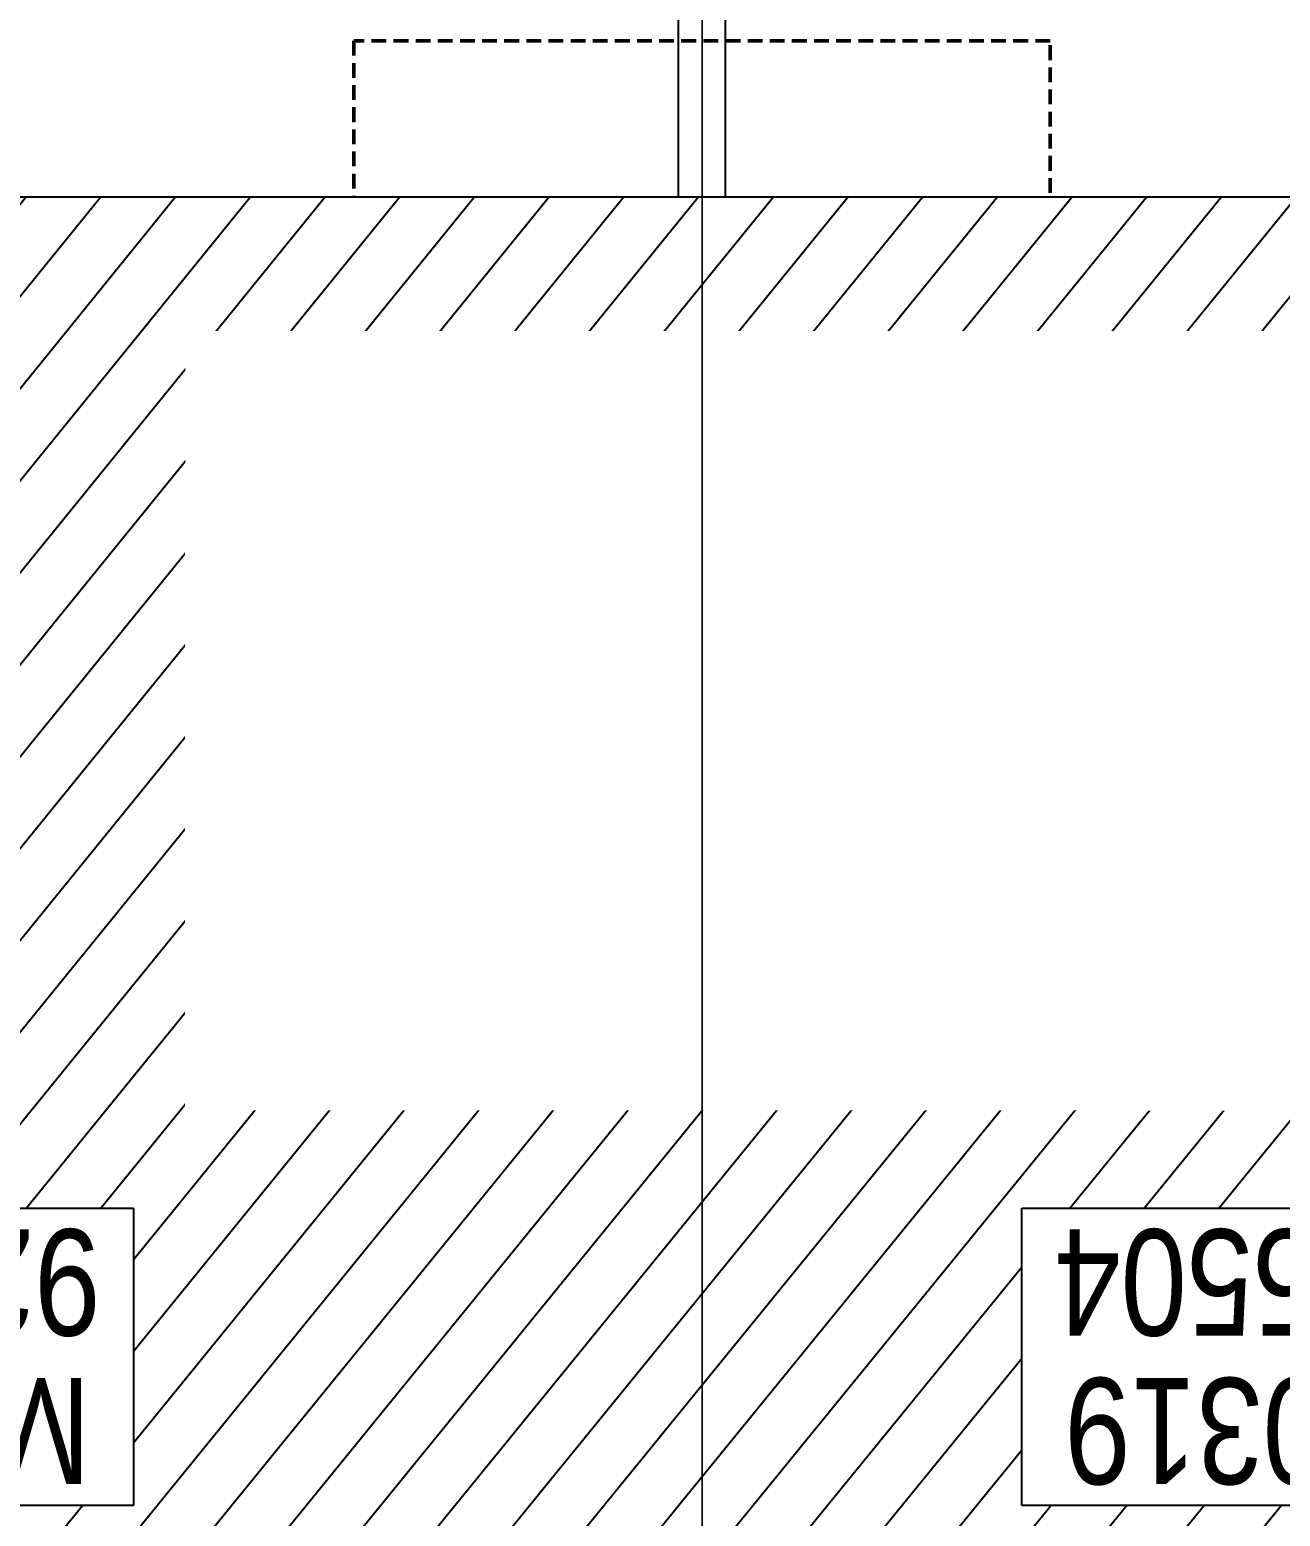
# Model space of a CAD drawing. Header units: centimetres. Extents: x -6122352 to 7132207, y -1694241 to 1947892.
# Drawn here: x 77676 to 82973, y -95548 to -89250 of the extents above; entities that cross this region are included whole.
import ezdxf
from ezdxf.xclip import XClip

# ---------------------------------------------------------------- set-up
doc = ezdxf.new("R2010")
doc.units = ezdxf.units.CM
doc.header["$MEASUREMENT"] = 0
doc.header["$XCLIPFRAME"] = 2
for name, pattern in [('DASHED2', [0.375, 0.25, -0.125]), ('XR-AR-END-SETTING OUT PLAN$0$23585-XR-AR-END-GROUND FLOOR$0$23261-XR-AR-SI-GF$0$HIDDEN', [0.375, 0.25, -0.125]), ('XR-AR-END-SETTING OUT PLAN$0$23585-XR-AR-END-GROUND FLOOR$0$945-4P-1-101-GROUND FLOOR PLAN$0$XR-MIDDLE-GROUND FLOOR PLAN$0$HIDDEN2', [0.1875, 0.125, -0.0625]), ('XR-AR-END-SETTING OUT PLAN$0$23585-XR-AR-END-GROUND FLOOR$0$XR-END-GROUND FLOOR PLAN$0$HIDDEN', [9.524999999999999, 6.35, -3.175]), ('XR-AR-END-SETTING OUT PLAN$0$23585-XR-AR-END-GROUND FLOOR$0$XR-END-GROUND FLOOR PLAN$0$HIDDEN2', [0.1875, 0.125, -0.0625]), ('XR-AR-MID-SETTING OUT FOR MASTER$0$23585-XR-AR-MID-GROUND FLOOR$0$23261-XR-AR-SI-GF$0$HIDDEN', [0.375, 0.25, -0.125]), ('XR-AR-MID-SETTING OUT FOR MASTER$0$23585-XR-AR-MID-GROUND FLOOR$0$945-4P-1-101-GROUND FLOOR PLAN$0$XR-MIDDLE-GROUND FLOOR PLAN$0$HIDDEN', [9.524999999999999, 6.35, -3.175]), ('XR-AR-MID-SETTING OUT FOR MASTER$0$23585-XR-AR-MID-GROUND FLOOR$0$945-4P-1-101-GROUND FLOOR PLAN$0$XR-MIDDLE-GROUND FLOOR PLAN$0$HIDDEN2', [0.1875, 0.125, -0.0625])]:
    doc.linetypes.add(name, pattern=pattern)
for name, color, linetype in [('00-MI-DIM', 7, 'Continuous'), ('@MI-REF LAYER', 7, 'Continuous'), ('B_TH_4', 7, 'Continuous'), ('XR-AR-END-SETTING OUT PLAN$0$23585-XR-AR-END-GROUND FLOOR$0$A-Flor-Strs', 1, 'Continuous'), ('XR-AR-MID-SETTING OUT FOR MASTER$0$23585-XR-AR-MID-GROUND FLOOR$0$GS-HATCH-FLOOR TILE', 251, 'Continuous')]:
    doc.layers.add(name, color=color, linetype=linetype)
doc.layers.add('08-Compound Wall-4', color=7, linetype='Continuous', lineweight=25, true_color=0xff4405)
doc.layers.add('23585-XR-AR-DAMAC PLOT LIMITS$0$1-End units', color=7, linetype='Continuous', lineweight=5, true_color=0xf8991e)
for name, color, linetype, lineweight in [('23585-XR-AR-DAMAC PLOT LIMITS$0$1-Mid units', 41, 'Continuous', 5), ('@ Foundations', 4, 'DASHED2', 50), ('A-ANNO-TEXT', 3, 'Continuous', 25), ('XR-AR-END-SETTING OUT PLAN$0$23585-XR-AR-END-GROUND FLOOR$0$A-DOOR-FULL', 1, 'Continuous', 9), ('XR-AR-END-SETTING OUT PLAN$0$23585-XR-AR-END-GROUND FLOOR$0$A-FLOR-OVHD', 9, 'XR-AR-END-SETTING OUT PLAN$0$23585-XR-AR-END-GROUND FLOOR$0$23261-XR-AR-SI-GF$0$HIDDEN', 15), ('XR-AR-END-SETTING OUT PLAN$0$23585-XR-AR-END-GROUND FLOOR$0$A-GLAZ-SILL', 8, 'Continuous', 5), ('XR-AR-END-SETTING OUT PLAN$0$23585-XR-AR-END-GROUND FLOOR$0$A-GLAZ-WNDO', 232, 'Continuous', 9), ('XR-AR-END-SETTING OUT PLAN$0$23585-XR-AR-END-GROUND FLOOR$0$A-WALL', 7, 'Continuous', 30), ('XR-AR-END-SETTING OUT PLAN$0$23585-XR-AR-END-GROUND FLOOR$0$A-WALL-FNSH', 9, 'Continuous', 5), ('XR-AR-END-SETTING OUT PLAN$0$23585-XR-AR-END-GROUND FLOOR$0$S-COLS', 51, 'Continuous', 40), ('XR-AR-END-SETTING OUT PLAN$0$23585-XR-AR-END-GROUND FLOOR$0$S-COLS-PATT', 8, 'Continuous', 5), ('XR-AR-MID-SETTING OUT FOR MASTER$0$23585-XR-AR-MID-GROUND FLOOR$0$$A-GLAZ-WNDO', 232, 'Continuous', 9), ('XR-AR-MID-SETTING OUT FOR MASTER$0$23585-XR-AR-MID-GROUND FLOOR$0$$A-WALL', 1, 'Continuous', 5), ('XR-AR-MID-SETTING OUT FOR MASTER$0$23585-XR-AR-MID-GROUND FLOOR$0$A-DOOR', 31, 'Continuous', 5), ('XR-AR-MID-SETTING OUT FOR MASTER$0$23585-XR-AR-MID-GROUND FLOOR$0$A-DOOR-FULL', 1, 'Continuous', 9), ('XR-AR-MID-SETTING OUT FOR MASTER$0$23585-XR-AR-MID-GROUND FLOOR$0$A-FLOR-OVHD', 9, 'XR-AR-MID-SETTING OUT FOR MASTER$0$23585-XR-AR-MID-GROUND FLOOR$0$23261-XR-AR-SI-GF$0$HIDDEN', 15), ('XR-AR-MID-SETTING OUT FOR MASTER$0$23585-XR-AR-MID-GROUND FLOOR$0$A-FLOR-PATT', 8, 'Continuous', 5), ('XR-AR-MID-SETTING OUT FOR MASTER$0$23585-XR-AR-MID-GROUND FLOOR$0$A-GLAZ-SILL', 8, 'Continuous', 5), ('XR-AR-MID-SETTING OUT FOR MASTER$0$23585-XR-AR-MID-GROUND FLOOR$0$A-GLAZ-WNDO', 232, 'Continuous', 9), ('XR-AR-MID-SETTING OUT FOR MASTER$0$23585-XR-AR-MID-GROUND FLOOR$0$A-WALL', 7, 'Continuous', 30), ('XR-AR-MID-SETTING OUT FOR MASTER$0$23585-XR-AR-MID-GROUND FLOOR$0$A-WALL-FNSH', 9, 'Continuous', 5), ('XR-AR-MID-SETTING OUT FOR MASTER$0$23585-XR-AR-MID-GROUND FLOOR$0$S-COLS', 51, 'Continuous', 40)]:
    doc.layers.add(name, color=color, linetype=linetype, lineweight=lineweight)
doc.styles.add('Xref group 33-41$0$Overall SOP Plan$0$LAC-609-NG10-1-XREF-GRID-125SC$0$GRID-DIM-NO', font='arial.ttf', dxfattribs={"width": 0.8})

# ---------------------------------------------------------------- blocks, each defined once
blk = doc.blocks.new('23585-XR-AR-DAMAC PLOT LIMITS')
at = {"layer": '23585-XR-AR-DAMAC PLOT LIMITS$0$1-End units', "color": 251, "true_color": 0x636466}
blk.add_lwpolyline([(496526.0711000003, 2768882.9691), (496508.3761, 2768899.182700001), (496514.5576999998, 2768905.929099999), (496532.2525000004, 2768889.715299999), (496530.3271000003, 2768887.6141)], close=True, dxfattribs=at)
at = {"layer": '23585-XR-AR-DAMAC PLOT LIMITS$0$1-Mid units', "color": 251, "true_color": 0x636466}
blk.add_lwpolyline([(496522.0176999997, 2768878.545299999), (496504.3224999998, 2768894.7589), (496508.3761, 2768899.182700001), (496526.0711000003, 2768882.9691), (496524.1457000002, 2768880.867699999)], close=True, dxfattribs=at)
blk = doc.blocks.new('A$Cf093b529')
at = {"layer": 'A-ANNO-TEXT'}
blk.add_blockref('23585-XR-AR-DAMAC PLOT LIMITS', (-495391.9901121984, -2768603.441896566), dxfattribs=at)
blk = doc.blocks.new('XR-AR-END-SETTING OUT PLAN$0$23585-XR-AR-END-GROUND FLOOR$0$XR-END-GROUND FLOOR PLAN$0$A$C69996ABC')
at = {"layer": 'XR-AR-END-SETTING OUT PLAN$0$23585-XR-AR-END-GROUND FLOOR$0$A-GLAZ-SILL'}
blk.add_line((0.2499999770720933, 0.9999993968456202), (0.249999977072207, 0.0999993968456252), dxfattribs=at)
at = {"layer": 'XR-AR-END-SETTING OUT PLAN$0$23585-XR-AR-END-GROUND FLOOR$0$A-GLAZ-WNDO'}
for p, q in [((-2.292778056300904e-08, 0.9999993968456202), (-2.292778056300904e-08, 0.9499993968456231)), ((0.2499999770720933, 0.9999993968456202), (-2.292778056300904e-08, 0.9999993968456202)), ((-2.292778056300904e-08, 0.9499993968456231), (0.1499999770722127, 0.9499993968456231)), ((-2.292778056300904e-08, 0.9499993968456231), (-2.292778056300904e-08, 0.1499993968456224)), ((0.1499999770722127, 0.9499993968456231), (0.1499999770722127, 0.9999993968456202)), ((0.1499999770722109, 0.999999396845622), (0.1499999770722127, 0.09999939684562342)), ((0.1499999770722127, 0.1499993968456224), (-2.292778056300904e-08, 0.1499993968456224)), ((-2.292787470992153e-08, 0.09999939684561099), (-2.292787470992153e-08, 0.1499993968456099)), ((0.1499999770722127, 0.0999993968456252), (0.1499999770722127, 0.1499993968456224)), ((0.249999977072207, 0.0999993968456252), (-2.292778056300904e-08, 0.0999993968456252))]:
    blk.add_line(p, q, dxfattribs=at)
blk.add_lwpolyline([(-2.292779299750691e-08, 0.9499993968456231), (-2.292779299750691e-08, 0.1499993968456224), (0.04999997707220416, 0.1499993968456224), (0.04999997707220416, 0.9499993968456231)], close=True, dxfattribs=at)
blk.add_lwpolyline([(0.04999997707215442, 0.0999993968456181), (-2.292784451185526e-08, 0.0999993968456181)], dxfattribs=at)
blk = doc.blocks.new('*U129')
for points in [[(91, -5.684341886080801e-14), (41, -5.684341886080801e-14), (41, 1021), (91, 1021)], [(0, 0), (38, -5.684341886080801e-14), (38, -50), (50, -50), (50, -122.2222222027232), (0, -122.2222222027232)], [(1100, 2.842170943040401e-14), (1062, -2.842170943040401e-14), (1062, -49.99999999999997), (1050, -49.99999999999997), (1050, -122.2222222027231), (1100, -122.2222222027231)]]:
    blk.add_lwpolyline(points, close=True)
at = {"color": 8, "linetype": 'XR-AR-END-SETTING OUT PLAN$0$23585-XR-AR-END-GROUND FLOOR$0$XR-END-GROUND FLOOR PLAN$0$HIDDEN2'}
blk.add_arc((41, -5.684341886080801e-14), 1021, 1.594950045944486e-15, 90, dxfattribs=at)
at = {"layer": 'XR-AR-END-SETTING OUT PLAN$0$23585-XR-AR-END-GROUND FLOOR$0$A-GLAZ-SILL', "linetype": 'XR-AR-END-SETTING OUT PLAN$0$23585-XR-AR-END-GROUND FLOOR$0$945-4P-1-101-GROUND FLOOR PLAN$0$XR-MIDDLE-GROUND FLOOR PLAN$0$HIDDEN2', "ltscale": 3}
blk.add_lwpolyline([(0, 0), (1100, 0), (1100, -122.2222222027231), (0, -122.2222222027231)], close=True, dxfattribs=at)
blk = doc.blocks.new('XR-AR-END-SETTING OUT PLAN$0$23585-XR-AR-END-GROUND FLOOR$0$A$C75a8815d')
at = {"layer": 'XR-AR-END-SETTING OUT PLAN$0$23585-XR-AR-END-GROUND FLOOR$0$S-COLS', "color": 252, "lineweight": 30}
for points in [[(6049.942233800888, 3656.816101551056), (6049.942234039307, 2256.816101551056), (6249.942233562469, 2256.816101074219), (6249.942234039307, 3656.816101551056)], [(6049.980292320251, 1200.000025510788), (6049.980292320251, 2.503395080566406e-05), (6249.980292320251, 2.574920654296875e-05), (6249.98029255867, 1200.000025510788)]]:
    blk.add_lwpolyline(points, close=True, dxfattribs=at)
blk = doc.blocks.new('XR-AR-END-SETTING OUT PLAN')
at = {"layer": '08-Compound Wall-4', "ltscale": 100}
blk.add_lwpolyline([(9050.103267982602, 5499.998775005341), (9050.09251640737, 1499.998362064362), (9250.094742581248, 1499.998362064362), (9250.109640672803, 5500)], dxfattribs=at)
at = {"layer": 'XR-AR-END-SETTING OUT PLAN$0$23585-XR-AR-END-GROUND FLOOR$0$A-FLOR-OVHD', "color": 8, "ltscale": 5}
blk.add_lwpolyline([(8549.788042202592, 7912.670323371887), (9049.957647934556, 7912.670322418213), (9049.952654078603, 7412.671722888947), (8549.783047452569, 7412.671722888947)], close=True, dxfattribs=at)
for points in [[(9049.957647934556, 7912.670322418213), (8549.783047452569, 7412.671722888947)], [(8549.788042202592, 7912.670323371887), (9049.952654078603, 7412.671722888947)], [(8850.100989177823, 5750.000926971436), (9050.100988641381, 6550.001236915588)], [(8850.100989356637, 6550.001235961914), (9050.100988820195, 5750.000613689423)]]:
    blk.add_lwpolyline(points, dxfattribs=at)
at = {"layer": 'XR-AR-END-SETTING OUT PLAN$0$23585-XR-AR-END-GROUND FLOOR$0$A-Flor-Strs', "color": 8, "linetype": 'XR-AR-END-SETTING OUT PLAN$0$23585-XR-AR-END-GROUND FLOOR$0$XR-END-GROUND FLOOR PLAN$0$HIDDEN', "ltscale": 0.1}
for p, q in [((8000.101679101586, 9059.998802661896), (8000.101679816842, 11526.76096343994)), ((8050.101679995656, 9009.99880361557), (8050.101679697633, 11545.01038455963)), ((7950.101679638028, 11508.51154327393), (7950.101679220796, 8109.998775959015)), ((8000.101679936051, 11069.9988026619), (7950.101679638028, 11069.99880218506)), ((8050.101679161191, 11069.9988026619), (9050.101679518819, 11069.9988026619)), ((8000.101679876447, 10789.99880170822), (7950.101679697633, 10789.99880170822)), ((8050.101679161191, 10789.9988026619), (9050.101679936051, 10789.9988026619)), ((8000.101679340005, 10509.9988026619), (7950.101679697633, 10509.99880218506)), ((8050.1016792804, 10509.9988026619), (9050.10168005526, 10509.9988026619)), ((8000.101679936051, 10229.99880361557), (7950.101679161191, 10229.99880218506)), ((8050.101679697633, 10229.99880218506), (9030.10179080069, 10229.99880218506)), ((8000.1016792804, 9949.998801708221), (7950.101679161191, 9949.998803138733)), ((8050.101679876447, 9949.998803138733), (9030.102049306035, 9949.998802661896)), ((8050.10167939961, 9839.998801708221), (9030.10256792605, 9839.998803138733)), ((8000.101679101586, 9669.998802661896), (7950.101679220796, 9669.998802661896)), ((8050.101679995656, 9669.998802661896), (9030.10230870545, 9669.998801708221)), ((8000.101679638028, 9389.99880361557), (7950.101679816842, 9389.998801708221)), ((8050.101679220796, 9389.998803138733), (9030.10256780684, 9389.998802661896)), ((8000.1016792804, 9109.998802185059), (7950.101679697633, 9109.998802661896)), ((8050.101679518819, 9109.998801708221), (9030.102826371789, 9109.998802185059)), ((7950.101679816842, 9059.998802185059), (8000.101679101586, 9059.998802661896)), ((7950.101679757237, 9009.998802185059), (8050.101679995656, 9009.99880361557)), ((7950.101679220796, 8209.998776435852), (9050.101679340005, 8209.998775959015)), ((7950.101679578424, 8159.998775959015), (9050.101679757237, 8159.998775959015)), ((7950.101679697633, 8109.998775482178), (9050.101679220796, 8109.998776435852))]:
    blk.add_line(p, q, dxfattribs=at)
at = {"layer": 'XR-AR-END-SETTING OUT PLAN$0$23585-XR-AR-END-GROUND FLOOR$0$A-WALL', "color": 8}
for p, q in [((8100.103449121118, 6650.001530170441), (9250.102083936334, 6650.001235961914)), ((8100.103448942304, 6649.995383739471), (8100.103448823094, 6549.995381832123)), ((8750.100989356637, 5750.00088596344), (8750.10135139525, 6650.001235485077)), ((9250.102083936334, 6650.001235961914), (9250.10342015326, 5500.000282287598)), ((8100.103448823094, 6549.995381832123), (8750.10098965466, 6549.995383262634)), ((8700.105231657624, 5750.00093126297), (8750.100989356637, 5750.00088596344)), ((8700.105231955647, 5500.000931739807), (8700.105231657624, 5750.00093126297)), ((9250.10342015326, 5500.000282287598), (8700.105231955647, 5500.000931739807)), ((9050.103268936276, 5500.000613689423), (9050.103544667363, 5500.000606536865))]:
    blk.add_line(p, q, dxfattribs=at)
for points in [[(9250.102083459496, 6650.001490592957), (9050.100989297032, 6650.001235485077), (9050.10098965466, 8750.000639915466), (6850.11106570065, 8750.002635478973), (6850.111066058278, 8700.0026679039), (6750.111065879464, 8700.002668380737), (6750.111065879464, 8750.000871658325), (6650.111065939069, 8750.000871658325), (6650.111065283418, 8850.002022743225), (6950.111065164208, 8850.002250671387), (6950.111065879464, 8899.99970960617), (7050.111065879464, 8899.99970817566), (7050.11106570065, 8850.002797603607), (9050.099628582597, 8850.000640392303), (9050.10098899901, 10349.9981546402), (7050.11106581986, 10349.99975156784), (7050.111065998673, 9799.999710083008), (6950.11106570065, 9799.999708652496), (6950.112433806062, 10550.00580835342), (7050.108891561627, 10550.00580835342), (7050.104876235127, 10449.99988079071), (9050.099116638303, 10449.9981546402), (9049.948119357228, 19523.36598014832), (9249.950268521905, 19523.36597967148)], [(3250.129348710179, 5499.998108386993), (7760.105232134461, 5500.00174665451), (7760.105232253671, 5750.00045633316), (3250.129348531365, 5749.997789859772)]]:
    blk.add_lwpolyline(points, close=True, dxfattribs=at)
for points in [[(7050.107981041074, 10449.99988079071), (7050.11106581986, 10349.99975156784)], [(9050.097692385316, 10449.99815511703), (9050.097612991929, 10349.99815368652)], [(6750.111065879464, 7650.002737045288), (6750.111066058278, 7800.0026679039), (6850.11106570065, 7800.002666950226), (6850.11106581986, 7750.002600669861), (7450.102789118886, 7750.002596378326), (7450.109474554658, 5750.002065181732), (7350.099751725793, 5750.002155780792), (7350.098205640912, 7650.002731323242), (6750.098205819726, 7650.002736091614)], [(9050.100989297032, 5750.000905513763), (8850.100989177823, 5750.000926971436), (8850.100989356637, 6550.001235961914), (9050.100988641381, 6550.001236915588), (9050.100989297032, 5750.000905513763)]]:
    blk.add_lwpolyline(points, dxfattribs=at)
at = {"layer": 'XR-AR-END-SETTING OUT PLAN$0$23585-XR-AR-END-GROUND FLOOR$0$A-WALL-FNSH', "color": 8}
for p, q in [((6870.111065760255, 8700.0026679039), (6850.111066058278, 8700.0026679039)), ((9030.101671114564, 8730.002635002136), (6870.111066117883, 8730.002635478973)), ((6870.111066117883, 8730.002635478973), (6870.111065760255, 8700.0026679039)), ((9030.100997403264, 6670.001235961914), (9030.101671114564, 8730.002635002136)), ((8080.103449121118, 6670.001235485077), (9030.100997403264, 6670.001235961914)), ((8080.103449121118, 6670.001235485077), (8080.103449121118, 6529.995382785797)), ((8080.103449121118, 6529.995382785797), (8730.100987806916, 6529.995383262634)), ((8730.100989297032, 5770.000855922699), (8730.100987806916, 6529.995383262634)), ((8680.105232074857, 5770.000784397125), (8730.100989297032, 5770.000855922699)), ((8680.105231896043, 5650.000813007355), (8680.105232074857, 5770.000784397125))]:
    blk.add_line(p, q, dxfattribs=at)
for points in [[(6981.517476037145, 9799.999709129333), (7070.111065760255, 9799.999709129333), (7070.111065641046, 10329.99975156784), (9030.101697996259, 10329.99975156784), (9030.103048160672, 8870.000639915466), (7070.11106581986, 8870.000638961792), (7070.111065879464, 8899.999708652496), (7050.110617592931, 8899.999709129333)], [(6850.11106570065, 7800.002666950226), (6870.111065641046, 7800.002668380737), (6870.111066237092, 7770.002596378326), (7470.109485939145, 7770.002596378326), (7470.10947497189, 5770.000277042389), (7780.105232134461, 5770.001747131348), (7780.105232253671, 5650.000813484192)]]:
    blk.add_lwpolyline(points, dxfattribs=at)
at = {"color": 8, "xscale": 1000.000000000054, "yscale": 1000.000000000054, "zscale": 1000.000000000054, "rotation": 90}
blk.add_blockref('XR-AR-END-SETTING OUT PLAN$0$23585-XR-AR-END-GROUND FLOOR$0$XR-END-GROUND FLOOR PLAN$0$A$C69996ABC', (8780.104629173875, 5500.000836372375), dxfattribs=at)
at = {"layer": 'XR-AR-END-SETTING OUT PLAN$0$23585-XR-AR-END-GROUND FLOOR$0$A-DOOR-FULL', "color": 8, "rotation": 270}
for p, xscale, yscale, zscale in [((7050.108891561627, 10550.00580835342), -0.8181818181818169, 0.8181818181818169, 0.8181818181818167), ((7050.111065879464, 8899.99970817566), -0.8181818181818169, 0.8181818181818169, 0.8181818181818167), ((6850.111066058278, 8700.0026679039), 0.8181818181818152, 0.8181818181818152, 0.8181818181818152)]:
    blk.add_blockref('*U129', p, dxfattribs=dict(at, xscale=xscale, yscale=yscale, zscale=zscale))
at = {"layer": 'XR-AR-END-SETTING OUT PLAN$0$23585-XR-AR-END-GROUND FLOOR$0$S-COLS-PATT', "color": 8}
blk.add_blockref('XR-AR-END-SETTING OUT PLAN$0$23585-XR-AR-END-GROUND FLOOR$0$A$C75a8815d', (3000.129344239831, 5499.998310089111), dxfattribs=at)
blk = doc.blocks.new('END UNIT')
at = {"xscale": 0.001, "yscale": 0.001, "zscale": 0.001}
blk.add_blockref('XR-AR-END-SETTING OUT PLAN', (-9.150201729830158, 0), dxfattribs=at)
blk = doc.blocks.new('XR-AR-MID-SETTING OUT FOR MASTER$0$23585-XR-AR-MID-GROUND FLOOR$0$945-4P-1-101-GROUND FLOOR PLAN$0$XR-MIDDLE-CAR PARK HATCH')
at = {"layer": 'XR-AR-MID-SETTING OUT FOR MASTER$0$23585-XR-AR-MID-GROUND FLOOR$0$A-FLOR-PATT'}
blk.add_lwpolyline([(9250.002853021142, 100.0129149327577), (9249.99679574091, 5500.000000009181), (15050.00005108526, 5502.664669244065), (15050.00005108526, 100.450321876061)], close=True, dxfattribs=at)
blk = doc.blocks.new('*U1930')
for points in [[(91, -5.684341886080801e-14), (41, -5.684341886080801e-14), (41, 1021), (91, 1021)], [(0, 0), (38, -5.684341886080801e-14), (38, -50), (50, -50), (50, -122.2246979483663), (0, -122.2246979483663)], [(1100, 2.842170943040401e-14), (1062, -2.842170943040401e-14), (1062, -49.99999999999997), (1050, -49.99999999999997), (1050, -122.2246979483662), (1100, -122.2246979483662)]]:
    blk.add_lwpolyline(points, close=True)
at = {"color": 8, "linetype": 'XR-AR-MID-SETTING OUT FOR MASTER$0$23585-XR-AR-MID-GROUND FLOOR$0$945-4P-1-101-GROUND FLOOR PLAN$0$XR-MIDDLE-GROUND FLOOR PLAN$0$HIDDEN2'}
blk.add_arc((41, -5.684341886080801e-14), 1021, 1.594950045944486e-15, 90, dxfattribs=at)
at = {"layer": 'XR-AR-MID-SETTING OUT FOR MASTER$0$23585-XR-AR-MID-GROUND FLOOR$0$A-GLAZ-SILL', "linetype": 'XR-AR-MID-SETTING OUT FOR MASTER$0$23585-XR-AR-MID-GROUND FLOOR$0$945-4P-1-101-GROUND FLOOR PLAN$0$XR-MIDDLE-GROUND FLOOR PLAN$0$HIDDEN2', "ltscale": 3}
blk.add_lwpolyline([(0, 0), (1100, 0), (1100, -122.2246979483662), (0, -122.2246979483662)], close=True, dxfattribs=at)
blk = doc.blocks.new('*U27')
for points in [[(91, -5.684341886080801e-14), (41, -5.684341886080801e-14), (41, 1021), (91, 1021)], [(0, 0), (38, -5.684341886080801e-14), (38, -50), (50, -50), (50, -249.9999019090924), (0, -249.9999019090924)], [(1100, 2.842170943040401e-14), (1062, -2.842170943040401e-14), (1062, -49.99999999999997), (1050, -49.99999999999997), (1050, -249.9999019090924), (1100, -249.9999019090924)]]:
    blk.add_lwpolyline(points, close=True)
at = {"color": 8, "linetype": 'XR-AR-MID-SETTING OUT FOR MASTER$0$23585-XR-AR-MID-GROUND FLOOR$0$945-4P-1-101-GROUND FLOOR PLAN$0$XR-MIDDLE-GROUND FLOOR PLAN$0$HIDDEN2'}
blk.add_arc((41, -5.684341886080801e-14), 1021, 1.594950045944486e-15, 90, dxfattribs=at)
at = {"layer": 'XR-AR-MID-SETTING OUT FOR MASTER$0$23585-XR-AR-MID-GROUND FLOOR$0$A-GLAZ-SILL', "linetype": 'XR-AR-MID-SETTING OUT FOR MASTER$0$23585-XR-AR-MID-GROUND FLOOR$0$945-4P-1-101-GROUND FLOOR PLAN$0$XR-MIDDLE-GROUND FLOOR PLAN$0$HIDDEN2', "ltscale": 3}
blk.add_lwpolyline([(0, 0), (1100, 0), (1100, -249.9999019090924), (0, -249.9999019090924)], close=True, dxfattribs=at)
blk = doc.blocks.new('XR-AR-MID-SETTING OUT FOR MASTER$0$23585-XR-AR-MID-GROUND FLOOR$0$945-4P-1-101-GROUND FLOOR PLAN$0$XR-MIDDLE-GROUND FLOOR PLAN$0$A$C70344426')
at = {"layer": 'XR-AR-MID-SETTING OUT FOR MASTER$0$23585-XR-AR-MID-GROUND FLOOR$0$A-GLAZ-SILL'}
blk.add_line((0.2499999770719823, 2.649999396845162), (0.2499999770722034, -6.03154830969288e-07), dxfattribs=at)
at = {"layer": 'XR-AR-MID-SETTING OUT FOR MASTER$0$23585-XR-AR-MID-GROUND FLOOR$0$A-GLAZ-WNDO'}
for p, q in [((-2.292779743839901e-08, 2.649999396845162), (-2.292779743839901e-08, 2.599999396845165)), ((-2.292779743839901e-08, 2.649999396845162), (0.2499999770719823, 2.649999396845162)), ((0.14999997707221, 2.599999396845165), (0.14999997707221, 2.649999396845162)), ((-2.292779743839901e-08, 2.599999396845165), (0.14999997707221, 2.599999396845165)), ((0.14999997707221, 2.599999396845165), (0.1499999770722091, -6.031548327456449e-07)), ((-2.29277832275443e-08, 1.799999396845166), (-2.29277832275443e-08, 1.749999396845167)), ((0.14999997707221, 1.799999396845166), (-2.29277832275443e-08, 1.799999396845166)), ((0.14999997707221, 1.749999396845167), (0.14999997707221, 1.799999396845166)), ((-2.29277832275443e-08, 1.749999396845167), (0.14999997707221, 1.749999396845167)), ((-2.29277832275443e-08, 0.8999993968451641), (-2.292778233936588e-08, 0.8499993968451669)), ((0.14999997707221, 0.8999993968451641), (-2.29277832275443e-08, 0.8999993968451641)), ((0.14999997707221, 0.8499993968451669), (0.14999997707221, 0.8999993968451641)), ((-2.292778233936588e-08, 0.8499993968451669), (0.14999997707221, 0.8499993968451669)), ((-2.292778233936588e-08, 0.8499993968451669), (-2.292778233936588e-08, 0.04999939684516619)), ((0.1499999770722091, 0.04999939684516619), (-2.292778233936588e-08, 0.04999939684516619)), ((-2.29278782626352e-08, -6.031548451801427e-07), (-2.29278782626352e-08, 0.04999939684515198)), ((0.1499999770722091, -6.03154830969288e-07), (0.1499999770722091, 0.04999939684516619)), ((0.2499999770722034, -6.03154830969288e-07), (-2.292778233936588e-08, -6.03154830969288e-07))]:
    blk.add_line(p, q, dxfattribs=at)
blk.add_lwpolyline([(0.04999997707220061, 1.799999396845166), (0.04999997707219972, 2.599999396845165), (-2.292779743839901e-08, 2.599999396845165), (-2.292779566204217e-08, 0.8999993968451641), (0.0499999770722015, 0.8999993968451641), (0.04999997707220061, 1.749999396845167)], dxfattribs=at)
blk.add_lwpolyline([(-2.292779566204217e-08, 0.8499993968451669), (-2.292779655022059e-08, 0.04999939684516619), (0.04999997707220061, 0.04999939684516619), (0.0499999770722015, 0.8499993968451669)], close=True, dxfattribs=at)
blk = doc.blocks.new('*U28')
for points in [[(0, 69.99999979828543), (38, 69.99999979828549), (38, 119.9999997982854), (50, 119.9999997982854), (50, 179.9999998655237), (0, 179.9999998655237)], [(1100, 69.9999997982854), (1062, 69.99999979828546), (1062, 119.9999997982854), (1050, 119.9999997982854), (1050, 179.9999998655236), (1100, 179.9999998655236)], [(91, 69.99999979828549), (41, 69.99999979828549), (41, -951.0000002017147), (91, -951.0000002017147)]]:
    blk.add_lwpolyline(points, close=True)
at = {"color": 8, "linetype": 'XR-AR-MID-SETTING OUT FOR MASTER$0$23585-XR-AR-MID-GROUND FLOOR$0$945-4P-1-101-GROUND FLOOR PLAN$0$XR-MIDDLE-GROUND FLOOR PLAN$0$HIDDEN2'}
blk.add_arc((41, 69.99999979828549), 1021, 270, 0, dxfattribs=at)
at = {"layer": 'XR-AR-MID-SETTING OUT FOR MASTER$0$23585-XR-AR-MID-GROUND FLOOR$0$A-GLAZ-SILL', "linetype": 'XR-AR-MID-SETTING OUT FOR MASTER$0$23585-XR-AR-MID-GROUND FLOOR$0$945-4P-1-101-GROUND FLOOR PLAN$0$XR-MIDDLE-GROUND FLOOR PLAN$0$HIDDEN2', "ltscale": 3}
blk.add_lwpolyline([(0, 69.99999979828543), (1100, 69.99999979828543), (1100, 179.9999998655236), (0, 179.9999998655236)], close=True, dxfattribs=at)
blk = doc.blocks.new('XR-AR-MID-SETTING OUT FOR MASTER$0$23585-XR-AR-MID-GROUND FLOOR$0$945-4P-1-101-GROUND FLOOR PLAN$0$XR-MIDDLE-GROUND FLOOR PLAN$0$A$C2DB306E2')
at = {"layer": 'XR-AR-MID-SETTING OUT FOR MASTER$0$23585-XR-AR-MID-GROUND FLOOR$0$A-DOOR-FULL'}
for p, q in [((0.1500002073711251, 1.24999990754791), (0.05000020737113076, 1.24999990754791)), ((0.05000020737113076, 1.24999990754791), (0.05000020737113076, 1.199999907547909)), ((0.05000020737113076, 1.199999907547909), (0.1500002073711251, 1.199999907547909)), ((0.1500002073711251, 1.199999907547909), (0.1500002073711251, 1.24999990754791)), ((2.073711318217875e-07, 0.7999999075479082), (2.073711318217875e-07, -9.245209264818754e-08)), ((2.073711318217875e-07, 0.7999999075479082), (0.04000020737113097, 0.7999999075479082)), ((0.04000020737113097, 0.7999999075479082), (0.04000020737113452, -9.245209264818754e-08)), ((0.05000020737113253, 0.3499999075479089), (0.05000020737113253, 0.3999999075479096)), ((0.05000020737113253, 0.3999999075479096), (0.1500002073711322, 0.399999907547908)), ((0.1500002073711322, 0.399999907547908), (0.1500002073711322, 0.3499999075479073)), ((0.1500002073711322, 0.3499999075479073), (0.05000020737113253, 0.3499999075479089)), ((2.073711318217875e-07, -9.245209264818754e-08), (0.04000020737113452, -9.245209264818754e-08))]:
    blk.add_line(p, q, dxfattribs=at)
at = {"layer": 'XR-AR-MID-SETTING OUT FOR MASTER$0$23585-XR-AR-MID-GROUND FLOOR$0$A-GLAZ-SILL', "linetype": 'XR-AR-MID-SETTING OUT FOR MASTER$0$23585-XR-AR-MID-GROUND FLOOR$0$945-4P-1-101-GROUND FLOOR PLAN$0$XR-MIDDLE-GROUND FLOOR PLAN$0$HIDDEN2', "ltscale": 3}
for p, q in [((0.05000020737113076, 1.199999907547909), (0.05000020737113431, 0.399999907547908)), ((0.1500002073711251, 1.199999907547909), (0.1500002073711304, 0.3999999075479083))]:
    blk.add_line(p, q, dxfattribs=at)
blk = doc.blocks.new('XR-AR-MID-SETTING OUT FOR MASTER$0$23585-XR-AR-MID-GROUND FLOOR$0$945-4P-1-101-GROUND FLOOR PLAN$0$XR-MIDDLE-GROUND FLOOR PLAN$0$WRFWF')
at = {"layer": 'XR-AR-MID-SETTING OUT FOR MASTER$0$23585-XR-AR-MID-GROUND FLOOR$0$A-FLOR-OVHD', "linetype": 'XR-AR-MID-SETTING OUT FOR MASTER$0$23585-XR-AR-MID-GROUND FLOOR$0$945-4P-1-101-GROUND FLOOR PLAN$0$XR-MIDDLE-GROUND FLOOR PLAN$0$HIDDEN', "ltscale": 0.1}
for p, q in [((9250.00889430586, 14089.9999996908), (9250.008894346622, 9909.449274283641)), ((10350.00889432596, 14089.44927426482), (9250.008894305867, 14089.44927426484)), ((10350.00889432159, 13809.44927426483), (9250.008894308598, 13809.44927426484)), ((10350.00889431722, 13529.44927426483), (9250.008894311328, 13529.44927426484)), ((10350.00889431286, 13249.44927426483), (9250.008894314058, 13249.44927426484)), ((10350.00889431286, 12969.44927426484), (9250.008894314054, 12969.44927426485)), ((10350.00889431285, 12689.44927426484), (9250.00889431405, 12689.44927426486)), ((10350.00889431285, 12409.44927426485), (9250.008894314047, 12409.44927426486)), ((10350.00889431284, 12129.44927426485), (9250.008894314044, 12129.44927426487)), ((10350.00889431284, 11849.44927426486), (9250.00889431404, 11849.44927426487)), ((10350.00889431284, 11569.44927426486), (9250.008894314036, 11569.44927426488)), ((10350.00889431283, 11289.44927426487), (9250.00889431403, 11289.44927426488)), ((10350.00889431283, 11009.44927426487), (9250.008894314027, 11009.44927426489)), ((10350.00889432794, 11009.4492742833), (10350.00889432794, 9909.449274272882)), ((10350.00889432794, 9909.449274272882), (9250.008894346622, 9909.449274283641))]:
    blk.add_line(p, q, dxfattribs=at)
blk.add_lwpolyline([(10350.00889430916, 14369.99999969173), (10350.00889431698, 11009.4492742833)], dxfattribs=at)
blk = doc.blocks.new('XR-AR-MID-SETTING OUT FOR MASTER$0$23585-XR-AR-MID-GROUND FLOOR$0$A$C08698786')
at = {"layer": 'XR-AR-MID-SETTING OUT FOR MASTER$0$23585-XR-AR-MID-GROUND FLOOR$0$S-COLS', "color": 252, "lineweight": 30}
for points in [[(-100.029412984848, 9156.81441116333), (-100.029412984848, 7756.814410686493), (99.97058701515198, 7756.81441116333), (99.97058701515198, 9156.814410686493)], [(-99.99135446548462, 6699.998335123062), (-99.99135446548462, 5499.998335123062), (100.0086455345154, 5499.998334884644), (100.0086455345154, 6699.998334646225)]]:
    blk.add_lwpolyline(points, close=True, dxfattribs=at)
blk = doc.blocks.new('XR-AR-MID-SETTING OUT FOR MASTER')
at = {"layer": 'XR-AR-MID-SETTING OUT FOR MASTER$0$23585-XR-AR-MID-GROUND FLOOR$0$A-WALL', "color": 8}
for points in [[(99.99999931454659, 19472.65428209305), (-99.99999925494194, 19472.65428256989), (-99.998236566782, 5500.00000667572), (100.0017631351948, 5500.000006198883), (99.9995484650135, 8850.141927242279), (1100.048611491919, 8850.10940027237), (1100.048611015081, 8950.109399795532), (100.03925588727, 8950.072475910187), (100.0088088810444, 10949.9982419014), (2099.951952844858, 10949.99824142456), (2099.998660355806, 9950.143901348114), (2199.988806992769, 9950.143900871277), (2200.057162195444, 11149.97698402405), (2100.075846284628, 11149.97698354721), (2100.039519578218, 11049.97698402405), (100.0088088810444, 11049.99824142456)], [(2100.104106515646, 8950.142809391022), (2099.943570882082, 9050.155592918396), (2199.988806694746, 9050.153767585754), (2199.989685982466, 8950.146322250366), (2300.031373292208, 8950.151598453522), (2300.031373888254, 8850.08178806305), (2000.048611432314, 8850.14280796051), (2000.048610955477, 8950.14280796051)], [(99.9999164044857, 5750.000005722046), (399.9999158680439, 5750.00000667572), (399.9998005926609, 5499.999855995178), (99.99991658329964, 5500.000007152557)]]:
    blk.add_lwpolyline(points, close=True, dxfattribs=at)
blk.add_lwpolyline([(2100.039519578218, 11049.97698402405), (2100.039519578218, 10949.99824142456)], dxfattribs=at)
at = {"layer": 'XR-AR-MID-SETTING OUT FOR MASTER$0$23585-XR-AR-MID-GROUND FLOOR$0$A-WALL-FNSH', "color": 8}
for points in [[(2080.02239587903, 10929.99824142456), (119.995479375124, 10929.99824142456), (119.9793129861355, 8972.785739421844), (1100.04861047864, 8972.787498474121), (1100.048610597849, 8952.787498474121)], [(2099.966006189585, 9949.988984107971), (2079.984055787325, 9949.990225315094), (2080.02239587903, 10929.99824142456)]]:
    blk.add_lwpolyline(points, dxfattribs=at)
at = {"layer": '08-Compound Wall-4', "ltscale": 100}
blk.add_blockref('XR-AR-MID-SETTING OUT FOR MASTER$0$23585-XR-AR-MID-GROUND FLOOR$0$945-4P-1-101-GROUND FLOOR PLAN$0$XR-MIDDLE-CAR PARK HATCH', (-9150.000085264444, 0.1875896453857422), dxfattribs=at)
at = {"layer": 'XR-AR-MID-SETTING OUT FOR MASTER$0$23585-XR-AR-MID-GROUND FLOOR$0$$A-GLAZ-WNDO', "color": 8, "xscale": -1000.000000000001, "yscale": 1000.000000000001, "zscale": 1000.000000000001, "rotation": 270}
blk.add_blockref('XR-AR-MID-SETTING OUT FOR MASTER$0$23585-XR-AR-MID-GROUND FLOOR$0$945-4P-1-101-GROUND FLOOR PLAN$0$XR-MIDDLE-GROUND FLOOR PLAN$0$A$C70344426', (400.0005185902119, 5499.999113082886), dxfattribs=at)
at = {"layer": 'XR-AR-MID-SETTING OUT FOR MASTER$0$23585-XR-AR-MID-GROUND FLOOR$0$$A-WALL', "color": 8}
blk.add_blockref('XR-AR-MID-SETTING OUT FOR MASTER$0$23585-XR-AR-MID-GROUND FLOOR$0$945-4P-1-101-GROUND FLOOR PLAN$0$XR-MIDDLE-GROUND FLOOR PLAN$0$WRFWF', (-9150.000085562468, -796.7907695770264), dxfattribs=at)
at = {"layer": 'XR-AR-MID-SETTING OUT FOR MASTER$0$23585-XR-AR-MID-GROUND FLOOR$0$A-DOOR', "color": 8, "xscale": -1000.000000000001, "yscale": 1000.000000000001, "zscale": 1000.000000000001, "rotation": 270}
blk.add_blockref('XR-AR-MID-SETTING OUT FOR MASTER$0$23585-XR-AR-MID-GROUND FLOOR$0$945-4P-1-101-GROUND FLOOR PLAN$0$XR-MIDDLE-GROUND FLOOR PLAN$0$A$C2DB306E2', (750.048703700304, 8800.109192848206), dxfattribs=at)
at = {"layer": 'XR-AR-MID-SETTING OUT FOR MASTER$0$23585-XR-AR-MID-GROUND FLOOR$0$A-DOOR-FULL', "color": 8, "rotation": 90}
blk.add_blockref('*U27', (3399.986430436373, 9927.598960399628), dxfattribs=at)
at = {"layer": 'XR-AR-MID-SETTING OUT FOR MASTER$0$23585-XR-AR-MID-GROUND FLOOR$0$A-DOOR-FULL', "color": 8, "xscale": 0.8181820445283869, "yscale": 0.8181820445283869, "zscale": 0.8181820445283869, "rotation": 90}
blk.add_blockref('*U1930', (2099.986753255129, 9050.14365196228), dxfattribs=at)
at = {"layer": 'XR-AR-MID-SETTING OUT FOR MASTER$0$23585-XR-AR-MID-GROUND FLOOR$0$A-DOOR-FULL', "color": 8, "xscale": -0.909090909090913, "yscale": 0.909090909090913, "zscale": 0.909090909090913}
blk.add_blockref('*U28', (3300.031373530626, 8786.391873836517), dxfattribs=at)
at = {"layer": 'XR-AR-MID-SETTING OUT FOR MASTER$0$23585-XR-AR-MID-GROUND FLOOR$0$GS-HATCH-FLOOR TILE', "color": 8}
blk.add_blockref('XR-AR-MID-SETTING OUT FOR MASTER$0$23585-XR-AR-MID-GROUND FLOOR$0$A$C08698786', (-1.490116119384766e-07, 0), dxfattribs=at)
blk = doc.blocks.new('MID UNIT')
at = {"xscale": 0.001, "yscale": 0.001, "zscale": 0.001}
blk.add_blockref('XR-AR-MID-SETTING OUT FOR MASTER', (0, 0), dxfattribs=at)
blk = doc.blocks.new('TH_4')
blk.add_blockref('END UNIT', (495802.3053798428, 2769130.514097063))
blk.add_blockref('MID UNIT', (495802.3053798428, 2769130.514097063))
blk = doc.blocks.new('A$C780da55d')
at = {"layer": 'B_TH_4', "xscale": 1.000039159572381, "yscale": 1.000039159572381, "zscale": 1.000039159572381}
blk.add_blockref('TH_4', (-495814.0704651335, -2769239.302089663), dxfattribs=at)
blk = doc.blocks.new('23585-XR-AR-MALDIVE-2$0$TH_4')
blk.add_blockref('A$C780da55d', (495794.655359471, 2769130.864096801))
at = {"layer": '@ Foundations', "linetype": 'DASHED2', "ltscale": 0.25}
blk.add_lwpolyline([(495803.7803024774, 2769140.401759291), (495800.8303024773, 2769140.401759291), (495800.8303024773, 2769135.35175929), (495803.7803024774, 2769135.35175929)], close=True, dxfattribs=at)
blk = doc.blocks.new('M3 REF WITH TABLES')
at = {"color": 10}
blk.add_lwpolyline([(34.66325089067686, 29.68410262046382), (45.18633932532975, 20.03993892343715), (49.40796777181095, 24.6489977510646), (49.18618639430497, 24.85195393767208), (65.26248423440848, 42.40361756272614), (65.48408372345148, 42.20046279439703), (69.7056917072623, 46.80954036535695), (59.18240357114701, 56.45298300962895), (34.66325089067686, 29.68410262046382)], close=True, dxfattribs=at)

msp = doc.modelspace()

# ---------------------------------------------------------------- block references
at = {"layer": '@MI-REF LAYER'}
ref = msp.add_blockref('23585-XR-AR-MALDIVE-2$0$TH_4', (495862223.3068303, 2769049743.418423), dxfattribs=dict(at, xscale=1000, yscale=1000, zscale=1000, rotation=180.0004263457452))
XClip(ref).set_block_clipping_path([(495835.392424888, 2769130.5103818076), (495835.3967513023, 2769154.450356969), (495832.30707694823, 2769154.410980098), (495826.3067906522, 2769154.412067512), (495820.30693135364, 2769154.4132776167), (495814.3069288675, 2769154.4143526326), (495808.30692413123, 2769154.41542765), (495805.1570141213, 2769154.416030391), (495802.30692738434, 2769154.4565039617), (495796.01202966133, 2769154.457572191), (495793.2170129507, 2769154.458168634), (495793.2122923648, 2769130.5183110787)])

# ---------------------------------------------------------------- next in the draw order: linework, layer by layer
at = {"layer": '@MI-REF LAYER', "color": 10}
msp.add_lwpolyline([(50376.01441383638, -89960.2429721274), (50371.9690600913, -104234.1796139122), (56622.21465642641, -104234.1331034167), (56622.07777362812, -103933.5034735499), (80423.51151656458, -103933.3263631371), (80423.37910748941, -104233.9559955868), (86673.62470415092, -104233.8817356158), (86677.00345622863, -89960.28485840559), (50376.01441383638, -89960.2429721274)], close=True, dxfattribs=at)

# ---------------------------------------------------------------- next in the draw order: wipeouts: each hides what was drawn before it
msp.add_wipeout([(86673.346810938, -89960.3903957616), (50372.357776579345, -89959.83809378305), (50371.96905993459, -104234.17396235577), (56622.21465632465, -104234.13310354992), (56622.07777360872, -103933.5034735787), (80423.51151700671, -103933.32071120305), (80423.37910778308, -104233.95034378907), (86673.62470397336, -104233.88173577873)]).dxf.layer = '@MI-REF LAYER'

# ---------------------------------------------------------------- next in the draw order: hatches: boundary and pattern name
at = {"layer": '@MI-REF LAYER'}
h = msp.add_hatch(dxfattribs=at)
h.set_pattern_fill('ANSI31', color=256, scale=1999.999998458916, angle=6.732677568681441)
h.set_pattern_definition([(51.73267756868143, (-2377169058.081353, -1504501451.09876), (-196.2824303927789, 154.8328370300893), [])])
h.paths.add_polyline_path([(80423.51151656458, -103933.3263631371), (80423.37910748941, -104233.9559955868), (86673.62470418087, -104233.909488238), (86673.34681084957, -89960.39604730048), (50372.35776849663, -89960.3541610652), (50371.96905997334, -104234.1796137834), (56622.21465630847, -104234.1331032879), (56622.07777362812, -103933.5034735499)])

# ---------------------------------------------------------------- next in the draw order: texts
at = {"layer": '00-MI-DIM', "color": 7, "char_height": 450.0000000000002, "width": 2056.8768805703, "attachment_point": 1, "rotation": 179.9988252722633, "line_spacing_factor": 0.8394388776454546, "style": 'Xref group 33-41$0$Overall SOP Plan$0$LAC-609-NG10-1-XREF-GRID-125SC$0$GRID-DIM-NO', "bg_fill": 19, "box_fill_scale": 1.2, "bg_fill_color": 256, "bg_fill_transparency": 0}
for s, insert in [('\\pxqc;MA0318 9213292', (78025.74610168514, -95411.64372889948, -157.461039985285)), ('\\pxqc;MA0319 9215504', (84025.1647982121, -95411.65541551531, -157.461039985285))]:
    msp.add_mtext(s, dxfattribs=dict(at, insert=insert))

# ---------------------------------------------------------------- next in the draw order: wipeouts: each hides what was drawn before it
at = {"color": 10}
msp.add_wipeout([(85520.002764524, -90527.69133353572), (78334.27911048729, -90526.45734072209), (78333.71213399782, -93828.0462112098), (85519.43578842815, -93829.28020282778), (85520.00276417092, -90527.69133383966)], dxfattribs=at).dxf.layer = '@MI-REF LAYER'

# ---------------------------------------------------------------- next in the draw order: block references
at = {"layer": '@MI-REF LAYER', "xscale": 1000, "yscale": 1000, "zscale": 1000}
for name, p, rotation in [('A$Cf093b529', (-891608.7329339073, 539022.7201118186), 312.4882903633292), ('M3 REF WITH TABLES', (5073.57098191743, -84448.84299303715), 312.4882889992022)]:
    msp.add_blockref(name, p, dxfattribs=dict(at, rotation=rotation))

doc.saveas('drawing.dxf')
